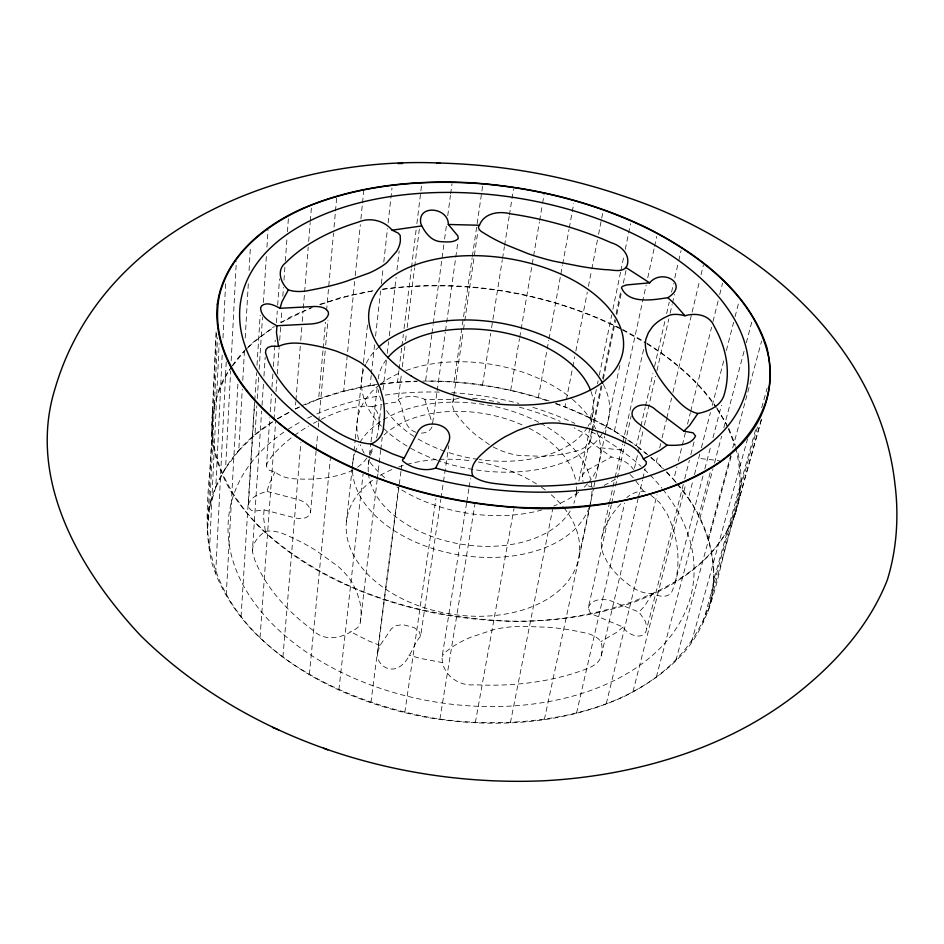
<?xml version="1.0" encoding="UTF-8"?>
<svg xmlns="http://www.w3.org/2000/svg" width="944" height="944" viewBox="0 0 944 944"><rect width="100%" height="100%" fill="white"/><g stroke="black" fill="none" stroke-linecap="round" stroke-linejoin="round"><path stroke-width="0.71" stroke-dasharray="4.72 3.54" d="M216.07 332.04L212.093 417.401C213.391 465.711 200.517 515.188 211.845 562.884C219.456 587.487 233.439 609.387 250.526 628.468C296.357 676.447 359.546 704.189 423.88 716.874C489.83 728.603 559.898 725.134 621.671 697.687C645.649 686.146 667.892 670.924 685.438 650.758C717.794 612.243 718.679 558.777 735.447 513.312C742.173 493.393 742.668 471.835 737.571 451.492M400.952 471.375L377.694 652.363C375.747 662.169 385.494 670.983 395.064 668.706C409.543 664.493 411.631 646.015 420.658 636.067L440.836 499.459M591.534 431.809L582.247 476.449L583.05 481.546M761.336 419.348L710.301 602.012C675.621 710.702 538.151 732.556 439.892 719.116C340.017 703.646 214.123 643.525 207.538 528.699L216.459 331.556M207.538 528.699L209.71 507.447L217.498 337.645M209.485 550.635L219.138 343.545M209.71 507.447L215.81 487.187L222.218 354.177M222.985 338.035L225.604 283.743M466.584 503.14L442.134 656.54C441.261 673.591 457.982 686.63 474.584 684.742A217.061 142.438 9.1 0 0 584.737 669.591C591.499 666.983 599.027 663.856 601.139 656.151L638.132 498.526M215.704 572.878L226.3 360.502M215.81 487.187L225.592 468.189L230.643 370.992M231.174 360.761L236.319 261.677M226.241 595.062L238.018 381.895M225.592 468.189L238.749 450.701L242.266 389.211M242.773 380.432L244.449 351.156L252.886 342.424L273.748 326.813M245.204 337.964L248.307 283.707M249.063 270.515L250.408 247.057M241.062 616.739L254.479 402.935M316.122 450.725L310.529 512.38C308.948 518.917 300.558 519.306 295.201 517.902L264.049 509.866L254.148 511.176L251.375 510.421L248.319 507.105L254.703 401.943M254.786 400.48L256.544 372.573M257.004 365.234L260.143 315.296M238.749 450.701L254.963 434.901L256.827 405.802M257.287 398.533L258.68 376.703M259.14 369.434L262.491 317.042M263.411 302.493L266.479 254.455M266.94 247.175L268.061 229.711M377.211 479.611L360.419 621.4A25.346 14.207 12.1 0 1 353.221 630.403C341.126 638.451 324.311 641.802 312.83 630.155A217.061 142.438 9.1 0 1 254.809 560.028L252.367 551.556L261.63 411.23M262.019 405.389L263.47 383.453M263.954 376.149L265.205 357.151M264.049 509.866L263.565 517.194L265.347 531.472C258.491 535.85 252.449 543.06 252.367 551.556M353.091 469.923A70.08 48.427 17.7 0 1 348.371 472.201L337.846 475.552L326.459 477.817A126.697 81.739 18 0 1 301.938 479.115L294.811 478.809A23.128 15.151 18.8 0 1 277.949 474.053L274.952 471.894L269.606 470.395L267.282 468.425L266.479 465.852L269.842 417.637M270.244 411.796L271.471 394.273M271.978 386.969L272.899 373.812M273.406 366.508L275.235 340.218M276.45 322.683L277.276 311.001M277.678 305.16L279.507 278.858M376.514 437.992A128.419 93.173 12.2 0 0 378.721 426.511C379.913 419.254 378.91 411.029 372.266 406.604C361.163 405.094 350.012 407.891 339.569 411.478A217.061 142.438 9.1 0 0 319.627 420.115M274.02 419.49L275.589 397.471M276.014 391.607L276.852 379.866M277.276 373.989L279.164 347.581M279.684 340.241L280.628 327.025M313.491 306.529L280.946 322.624L281.784 310.906M282.834 296.251L283.46 287.46M283.979 280.144L284.923 266.951M285.348 261.099L287.023 237.652M287.436 231.787L288.38 218.607M260.048 637.495L275.636 421.803M299.142 407.336L295.248 408.988L295.826 401.696M295.944 400.232L300.275 346.259M300.747 340.418L301.797 327.285M302.269 321.456L303.083 311.237L311.166 308.122M303.319 308.334L308.216 247.222M308.688 241.404L310.198 222.489M310.316 221.026L311.367 207.94M282.929 656.871L300.912 442.394M493.134 446.913L495.588 448.188A67.142 49.784 7.8 0 0 506.893 452.754A67.142 49.525 5.8 0 0 518.999 455.492L544.181 456.365A120.443 85.373 2 0 0 568.972 452.86C576.713 450.961 586.177 449.438 589.917 441.438L590.437 441.096C589.882 433.638 579.203 431.727 574.164 427.797M305.632 404.587L318.612 399.088L323.037 349.764M323.167 348.312L325.515 322.199M326.553 310.6L333.515 233.015M334.046 227.15L335.356 212.494M335.486 211.031L336.678 197.839M316.252 449.25L317.715 433.107M318.246 427.231L318.647 422.829M318.789 421.366L325.173 350.897M325.704 345.02L327.969 320.063M309.372 674.429L330.365 458.442M318.612 399.088L343.663 391.312L354.649 281.524M355.227 275.695L360.337 224.707M360.915 218.89L362.366 204.317M362.52 202.866L363.688 191.207M346.436 521.69L352.088 468.979M352.242 467.516L355.168 440.187M355.322 438.759L363.322 364.054M363.475 362.602L367.499 325.078M343.663 391.312L370.072 385.707L371.204 375.5M371.358 374.048L374.591 344.89M375.57 336.147L380.574 290.964M381.376 283.707L383.146 267.777M383.795 261.972L387.488 228.66M388.126 222.867L391.984 188.092M338.896 689.769L363.098 473.888M368.396 464.79L369.364 456.2M369.529 454.772L370.839 443.314M371.004 441.886L377.211 387.429M378.733 426.523L381.459 403.1M382.993 389.931L386.568 359.204M387.252 353.351L388.621 341.645M389.306 335.793L396.126 277.265M396.976 269.949L399.194 250.927M377.352 478.667L379.099 463.469M379.252 462.643L380.656 450.347M380.798 449.533L382.214 437.225M380.172 384.444L397.483 382.296L398.899 370.685M399.076 369.234L401.743 347.463M401.92 346.011L403.336 334.4M404.044 328.595L411.336 268.969M411.513 267.506L416.162 229.486M416.882 223.645L421.708 184.163M415.856 432.234C402.994 428.151 404.504 411.478 399.583 401.519L398.203 400.185L401.613 372.573M402.333 366.756L404.846 346.413M405.554 340.595L406.463 333.338M407.171 327.521L414.534 267.943M414.711 266.491L419.561 227.256M370.933 702.525L398.616 486.915M401.141 469.911L402.073 462.607M431.774 334.813L425.579 381.081C467.41 381.376 509.406 387.583 548.96 401.412M431.974 333.362L433.131 324.689M433.32 323.249L443.822 244.885M444.6 239.056L446.359 225.958M447.727 215.763L450.453 195.373M450.654 193.921L452.023 183.726M432.694 422.77L436.966 392.102M437.166 390.639L445.308 332.241M445.509 330.778L457.934 241.711M404.834 712.39L435.939 498.656M454.017 382.049L472.142 257.889M472.354 256.438L482.738 185.319M489.358 444.683L476.012 435.149A120.856 88.181 12.8 0 1 460.235 419.136L456.53 414.345A21.712 16.142 12.3 0 1 452.849 402.014L453.486 397.672M453.698 396.22L463.28 330.931M463.492 329.48L464.554 322.234M464.767 320.783L477.959 230.843M441.049 498.007L448.778 445.686M710.301 602.012L713.511 581.008L755.849 428.788M482.502 385.164L490.691 333.409M491.6 327.651L502.314 259.86M502.538 258.42L504.379 246.832M504.603 245.381L509.182 216.436M509.418 214.984L513.536 188.93M466.808 501.689L468.885 488.662M469.121 487.222L470.501 478.537M439.892 719.116L474.903 504.474M601.139 656.151C602.296 650.699 603.145 643.808 598.98 639.418A25.205 15.021 1.8 0 0 583.64 632.622L575.993 631.052A151.241 93.338 2.3 0 0 547.98 627.241L519.837 626.297A79.898 45.867 5 0 0 506.291 627.418A79.91 45.218 6.6 0 0 493.547 629.672L470.95 637.188A150.603 85.869 11.1 0 0 451.916 647.242L443.951 653.224L442.134 656.54M510.692 390.403L519.495 338.731M519.743 337.291L539.39 221.946M539.638 220.495L542.352 204.6M542.599 203.161L544.074 194.488M475.328 722.561L514.008 508.592M538.292 397.695L546.93 350.366M547.19 348.938L548.759 340.336M549.019 338.896L562.423 265.488M562.683 264.049L569.008 229.38M569.279 227.941L573.763 203.385M207.515 518.976C211.727 477.735 239.151 442.052 273.913 420.953L254.963 434.901M640.622 427.42L636.398 445.839L614.343 431.16L590.425 418.168L564.972 406.982L566.081 401.247M566.365 399.808L572.501 368.266M572.784 366.827L574.731 356.797M575.852 351.062L587.321 292.121M588.442 286.339L591.534 270.456M591.817 269.005L597.434 240.118M598.567 234.348L602.779 212.671M510.409 722.679L552.618 509.465M590.425 418.168L596.348 389.471M597.528 383.736L598.118 380.869M599.31 375.134L611.736 314.93M612.904 309.219L620.562 272.155M620.857 270.727L624.09 255.045M625.27 249.346L630.557 223.681M575.993 495.222L577.162 489.582M578.908 481.133L593.221 411.973M591.829 430.37L601.116 385.73M602.614 378.532L614.898 319.485M616.102 313.727L620.597 292.133M590.437 441.096L592.23 432.482M592.525 431.042L601.8 386.521M603.299 379.346L615.571 320.464M616.774 314.718L621.258 293.183M623.359 283.129L626.049 270.196M579.132 555.674L593.564 488.26M593.859 486.856L595.369 479.812M595.676 478.407L604.726 436.128M605.033 434.712L619.889 365.328M544.381 719.47L589.882 507.117M614.343 431.16L646.18 284.946M647.737 277.796L654.275 247.812M654.581 246.384L656.753 236.378M212.306 415.384C214.961 398.557 220.353 381.73 230.796 368.042C211.137 397.672 205.497 437.603 220.825 470.265C228.165 491.328 242.679 508.969 257.5 525.218C305.703 572.914 370.567 600.077 436.234 613.447C496.048 624.645 558.624 624.491 617.388 607.688C665.791 593.151 715.399 564.441 734.739 515.259L761.655 418.959M702.985 476.024L674.523 585.138L671.479 592.679C666.747 598.26 658.239 596.431 652.564 593.446C643.253 594.083 634.769 589.681 627.76 583.958A133.316 80.842 1.8 0 1 612.668 569.621L607.11 561.751L603.063 553.562A72.948 47.507 0.1 0 1 601.316 544.995A72.959 48.864 0.2 0 1 602.036 536.18L609.081 504.544M609.399 503.105L614.839 478.655M615.158 477.227L622.509 444.152M622.839 442.712L644.268 346.354M683.267 484.52L646.77 628.739C644.374 641.566 627.583 635.288 623.111 627.052L592.148 614.155L589.929 612.196L588.313 607.7L611.323 504.757M611.641 503.329L615.158 487.6M615.476 486.172L624.751 444.707M625.07 443.279L631.135 416.115M640.941 425.992L645.153 407.572M645.484 406.144L652.929 373.541M654.558 366.461L665.319 319.355M666.629 313.632L669.249 302.174M671.55 292.156L673.509 283.566M674.818 277.831L678.417 262.078M678.748 260.65L681.037 250.632M576.536 713.074L624.692 503.069M634.486 468.224L637.79 453.875M638.12 452.436L643.076 430.901M644.398 425.154L655.632 376.337M656.953 370.603L668.836 318.919M670.157 313.172L672.14 304.558M672.47 303.118L674.453 294.504M638.474 497.099L642.51 479.906M642.84 478.466L645.2 468.436M662.44 468.283L656.292 462.064L657.992 454.961M659.691 447.857L660.717 443.597M662.074 437.91L666.488 419.431M666.818 418.015L671.573 398.12M672.93 392.433L699.693 280.427M701.05 274.751L703.422 264.839M606.272 703.669L656.989 494.644M708 611.5C723.316 567.261 707.375 517.996 677.403 483.812M676.305 482.998L673.721 479.682L676.907 466.855M678.323 461.156L685.403 432.647M687.527 424.092L690.359 412.681M690.713 411.265L711.575 327.285M712.98 321.597L718.29 300.251M719.694 294.563L722.526 283.188M266.479 465.852L267.235 462.831L271.943 456.188A217.061 142.438 9.1 0 1 293.23 436.34M602.036 536.18L605.01 527.436L609.399 518.893A135.393 95.497 3.3 0 1 621.813 502.739M684.719 478.809L689.415 460.247M690.855 454.536L694.111 441.686M633.011 691.539L685.875 483.529M713.511 581.008C714.761 551.532 704.602 522.799 688.353 498.491L693.061 480.166M694.513 474.537L699.941 453.391M701.392 447.751L710.443 412.516M712.248 405.472L724.201 358.956M726.373 350.507L733.618 322.317M735.069 316.677L738.692 302.576M704.826 468.932L710.738 446.264M712.956 437.756L721.464 405.165M734.739 515.259L735.447 513.312M656.351 676.978L710.879 470.041M248.237 504.757C250.903 496.886 259.588 493.252 267.081 491.446L268.922 484.496L274.952 471.894M699.917 518.291L713.003 468.767M714.502 463.115L721.605 436.222M723.847 427.738L744.438 349.835M746.315 342.755L752.309 320.087M708.13 538.823L730.798 454.996M732.721 447.893L761.619 341.032M675.916 660.363L731.27 455.976M691.515 642.073L747.577 438.783M377.694 652.363L380.007 645.389L391.477 628.68L395.925 625.612L402.923 624.668L414.121 627.536L419.183 631.512L420.658 636.067M761.702 407.737L767.165 388.102M702.985 622.485L758.115 424.635M588.313 607.7C591.227 598.697 603.688 598.272 611.264 601.021L639.1 612.078L645.59 621.565L646.77 628.739M398.203 400.185L398.486 399.347C406.345 395.347 416.847 395.619 424.776 399.336L453.863 399.501L460.33 397.813M582.247 476.449L583.227 473.971L587.605 469.959L611.476 457.049C619.842 458.418 628.846 462.3 633.566 469.64M452.849 402.014L453.863 399.501M372.325 448.919L368.219 456.07M432.022 426.818C430.016 431.738 424.198 433.65 419.254 433.013M652.564 593.446L644.599 606.024L639.1 612.078M232.307 365.765C242.879 349.363 259.234 337.362 275.164 326.553M366.827 458.135L364.691 460.79A70.092 49.501 16.7 0 1 357.41 467.292M232.613 365.788L244.449 351.156M623.111 627.052L616.22 632.574L600.785 641.708M277.3 418.758L292.782 410.203M280.946 322.624L290.304 317.019L303.083 311.237M277.678 418.841L292.734 410.392M604.089 485.511L617.966 477.912M295.248 408.988L300.251 406.498M301.514 405.885C337.716 389.636 377.517 382.108 417.083 381.152M320.594 304.487L341.15 297.407L375.087 290.304M319.674 304.381L353.339 294.634L374.969 290.587M372.266 406.604L381.777 404.528M383.134 404.233L399.583 401.519M265.347 531.472C275.329 529.466 284.722 534.221 293.525 538.304A147.099 96.052 16.7 0 1 317.219 551.331L337.893 566.294A77.998 46.999 16.1 0 1 346.106 574.495A78.01 45.796 15 0 1 352.36 582.92L356.584 591.487L359.404 600.077A145.683 82.576 10.9 0 1 360.938 616.821L360.419 621.4M370.072 385.707L378.733 384.633M645.295 491.942L643.513 491.14L639.761 491.446A22.927 16.201 0.9 0 0 626.804 497.689M397.483 382.296L417.154 381.447M422.747 381.105C466.135 380.196 509.489 387.783 550.612 401.412M472.614 398.238L478.101 398.828M600.561 447.81L622.474 450.17M700.861 458.619L719.245 460.601M592.714 487.281L587.31 485.594M442.925 662.7L420.316 658.381L408.835 655.089M267.081 491.446L297.832 499.447C303.756 501.111 310.706 505.477 310.529 512.38M555.627 403.737L564.972 406.982M555.839 403.442C584.419 413.85 612.066 427.479 636.398 445.839M380.007 645.389L369.151 641.153L349.917 631.418M620.42 328.3C546.812 292.05 462.029 277.843 380.739 289.501C462.383 278.657 547.638 291.979 621.223 329.279M622.898 329.562L645.979 342.542M622.474 329.916L645.944 343.227M647.053 343.286C673.556 360.207 698.407 380.774 716.201 406.97M647.159 343.994C673.827 360.478 698.312 381.518 716.071 407.513M589.917 441.438L611.476 457.049M637.471 446.618L650.121 456.53M650.876 495.211L659.514 502.503L667.219 514.114A217.061 142.438 9.1 0 1 674.523 585.138M637.507 446.748L646.345 453.958M650.77 457.557L656.292 462.064M651.148 457.451L663.785 468.779M666.547 472.425L673.721 479.682M630.049 474.454L634.049 478.596M666.629 471.729L676.482 482.785M677.155 484.107L688.353 498.491M635.772 480.874L643.513 491.14M717.003 408.044L728.166 427.219M716.838 408.728L725.346 422.074L727.718 427.443M728.874 428.517L735.199 444.86M728.32 428.788L735.293 446.323M424.776 399.336L432.482 424.222M735.636 447.692C769.348 580.855 593.882 629.506 493.83 620.255C412.351 614.686 329.786 588.584 267.518 534.198C234.702 504.603 209.509 462.89 212.093 417.401M603.334 384.42A125.104 74.446 9.1 0 1 602.744 432.836M601.977 434.039A125.104 74.446 9.1 0 1 438.854 460.802M437.473 460.318A125.104 74.446 9.1 0 1 408.138 446.76M406.982 446.075A125.104 74.446 9.1 0 1 382.485 427.243M381.494 426.24A125.104 74.446 9.1 0 1 365.753 364.325M366.343 363.098A125.104 74.446 9.1 0 1 377.706 347.923M591.015 391.512A108.796 64.723 9.1 0 1 588.124 426.228M587.38 427.467A108.796 64.723 9.1 0 1 479.292 459.563M477.876 459.362A108.796 64.723 9.1 0 1 446.146 451.728M444.836 451.279A108.796 64.723 9.1 0 1 416.174 437.839M413.814 436.352A108.796 64.723 9.1 0 1 386.226 410.097M381.199 400.527A108.796 64.723 9.1 0 1 378.273 389.896M378.178 378.91A108.796 64.723 9.1 0 1 386.013 359.971M572.465 399.347A122.85 75.402 9.1 0 1 588.419 482.714M587.557 483.717A122.85 75.402 9.1 0 1 582.79 488.579M578.613 492.154A122.85 75.402 9.1 0 1 553.739 506.019M541.927 509.925A122.85 75.402 9.1 0 1 396.917 486.903M384.704 477.711A122.85 75.402 9.1 0 1 368.691 460.424M364.148 453.191A122.85 75.402 9.1 0 1 360.219 444.624M358.614 439.55A122.85 75.402 9.1 0 1 378.922 385.235M380.007 384.397A122.85 75.402 9.1 0 1 400.787 372.573M405.932 370.555A122.85 75.402 9.1 0 1 571.415 398.462M570.164 511.093A104.937 66.281 9.1 0 1 457.486 543.532A104.937 66.281 9.1 0 1 368.408 473.215M368.29 471.799A104.937 66.281 9.1 0 1 370.024 456.625M370.449 455.291A104.937 66.281 9.1 0 1 373.246 448.848M384.137 434.924A104.937 66.281 9.1 0 1 524.25 425.897M529.159 428.293A104.937 66.281 9.1 0 1 576.241 484.107M576.442 486.903A104.937 66.281 9.1 0 1 576.43 491.081M576.324 492.461A104.937 66.281 9.1 0 1 573.893 503.329M589.139 507.471A120.667 76.228 9.1 0 1 460.495 555.131A120.667 76.228 9.1 0 1 352.454 470.029M352.714 463.115A120.667 76.228 9.1 0 1 354.684 453.745M355.121 452.447A120.667 76.228 9.1 0 1 358.484 444.848M359.888 442.406A120.667 76.228 9.1 0 1 382.131 420.587M383.347 419.82A120.667 76.228 9.1 0 1 539.307 422.582M540.499 423.219A120.667 76.228 9.1 0 1 590.425 478.891M591.027 481.641A120.667 76.228 9.1 0 1 591.782 487.163M591.947 491.293A120.667 76.228 9.1 0 1 589.587 506.161M294.375 435.479A217.061 142.438 9.1 0 1 308.511 426.145M313.373 423.384A217.061 142.438 9.1 0 1 317.101 421.39M480.909 399.135A217.061 142.438 9.1 0 1 499.612 402.439M519.436 407.183A217.061 142.438 9.1 0 1 560.111 421.319M662.889 489.405A234.702 154.816 9.1 0 1 598.956 687.326A234.702 154.816 9.1 0 1 289.419 639.407A234.702 154.816 9.1 0 1 285.572 430.983M288.026 429.367A234.702 154.816 9.1 0 1 301.301 421.484M307.65 418.192A234.702 154.816 9.1 0 1 311.544 416.316M316.854 413.897A234.702 154.816 9.1 0 1 379.582 395.925M385.176 395.076A234.702 154.816 9.1 0 1 439.998 392.126M451.763 392.657A234.702 154.816 9.1 0 1 518.811 403.407M532.959 407.407A234.702 154.816 9.1 0 1 574.884 423.419M591.333 431.668A234.702 154.816 9.1 0 1 641.118 466.419M644.256 469.321A234.702 154.816 9.1 0 1 661.956 488.249M564.04 507.955A117.599 77.278 9.1 0 1 532.794 606.39A117.599 77.278 9.1 0 1 378.273 583.758A117.599 77.278 9.1 0 1 373.022 479.977M380.208 475.351A117.599 77.278 9.1 0 1 393.624 468.861M398.781 466.926A117.599 77.278 9.1 0 1 404.103 465.215M406.829 464.436A117.599 77.278 9.1 0 1 438.11 459.457M439.479 459.386A117.599 77.278 9.1 0 1 471.422 460.884M478.36 461.994A117.599 77.278 9.1 0 1 536.676 484.06M541.419 487.21A117.599 77.278 9.1 0 1 545.939 490.502M551.272 494.821A117.599 77.278 9.1 0 1 563.143 506.857"/><path stroke-width="1.42" d="M276.934 325.751L311.508 323.957C317.986 323.355 326.376 321.196 328.5 314.199L328.288 312.004C325.68 307.001 319.178 306.434 314.151 306.493L280.038 308.287C274.645 305.467 267.093 301.384 261.559 305.868L260.603 307.945C260.933 316.783 269.937 322.046 276.934 325.751L276.474 332.736L278.527 346.389C288.357 341.716 299.437 342.837 309.809 344.654A159.335 103.073 -10.9 0 1 336.312 351.121L348.407 355.947L359.44 361.812A84.689 56.959 -8.5 0 1 368.597 369.151A84.689 58.316 -7.6 0 1 375.476 378.001L380.031 387.972L382.969 398.592A157.318 112.69 -7.5 0 1 384.125 421.225L383.394 427.691A27.612 20.39 -2 0 1 375.028 441.922L371.311 444.034C357.162 443.161 344.112 436.612 332.276 429.225A235.976 134.957 9.1 0 1 268.226 360.797L265.5 352.761L265.937 349.599L268.037 347.368L271.648 346.2L278.527 346.389M280.038 308.287L281.961 301.714L288.345 289.867C280.545 283.165 276.12 269.76 285.843 262.644A235.976 134.957 9.1 0 1 358.342 222.123C370.024 217.026 384.043 220.483 392.161 230.194L398.333 233.203L400.197 235.422L400.386 240.685A137.234 53.124 -2.1 0 1 396.551 251.47L386.922 262.55A75.296 31.707 -3.8 0 1 379.217 267.86A75.272 32.934 -4.9 0 1 369.411 272.922L345.351 281.619A135.063 62.481 -7 0 1 318.246 288.628L310.364 290.197A24.957 12.626 -7.6 0 1 291.672 290.823L288.345 289.867M479.469 225.25C483.977 213.025 499.022 210.819 510.279 213.781A235.976 134.957 9.1 0 1 611.228 242.75C621.117 245.629 630.852 254.88 626.946 265.889C623.075 273.453 612.514 269.512 605.647 269.677A128.349 45.536 15.9 0 1 580.241 266.35L553.739 261.158A71.992 25.146 13.1 0 1 540.7 257.688A72.004 24.839 11.6 0 1 528.274 253.759L506.22 244.85A128.891 43.2 8.9 0 1 487.942 235.552L483.576 232.897A23.34 8.13 6.5 0 1 478.608 226.489L479.469 225.25L448.329 224.471C448.601 207.338 417.201 203.845 420.788 223.468C424.257 231.787 431.054 241.31 441.143 241.688C446.795 241.959 453.781 242.868 458.241 238.679L457.864 235.929L448.329 224.471M435.656 468.047L448.848 441.65C454.914 424.163 425.083 417.472 417.755 431.927L404.197 458.111L402.451 459.693L402.781 461.002C411.313 468.189 425.036 471.976 435.656 468.047L448.188 471.457L472.826 476.071C483.293 483.883 497.5 483.481 509.913 485.251A235.976 134.957 9.1 0 0 629.66 472.909C635.288 470.36 642.451 469.557 646.215 464.141L646.31 461.793L643.371 458.878L641.637 455.468A27.447 18.963 25.1 0 0 626.096 443.066L618.202 439.361A163.949 121.894 24.2 0 0 589.021 428.682L574.07 425.237L559.131 423.172A86.883 64.971 20.2 0 0 544.499 423.301A86.883 65.714 18.4 0 0 530.528 425.838L517.536 430.523L505.347 436.588A162.923 126.968 16.6 0 0 483.729 452.377C477.015 458.3 469.085 466.336 472.826 476.071M697.852 413.507C687.35 411.053 679.668 403.194 672.883 395.324A142.627 79.036 28.2 0 1 657.567 375.039L647.525 355.664A78.612 41.229 26.8 0 1 645.519 346.873A78.635 39.683 26.3 0 1 645.873 339.167L648.457 332.571L652.446 326.813A145.258 67.461 25.7 0 1 663.939 317.939L667.88 316.016A24.733 10.88 22.9 0 1 681.202 314.883L684.966 315.768C695.622 312.558 709.463 314.694 714.077 326.176A235.976 134.957 9.1 0 1 724.414 393.825C721.546 405.826 708.897 411.36 697.852 413.507L689.651 425.414L683.893 431.125L655.856 409.991C643.843 397.684 620.515 410.038 638.817 423.738L667.089 445.202C676.6 445.58 690.937 445.828 695.551 435.975L693.097 432.859L683.893 431.125M667.833 297.69C689.993 284.073 662.334 267.777 649.614 282.834L626.415 284.958L622.273 286.433L621.494 287.802C628.645 304.747 654.074 299.708 667.833 297.69L674.441 303.697L684.966 315.768M667.089 445.202L659.797 450.394L643.371 458.878M392.161 230.194L421.366 225.982M439.916 163.052C284.51 155.949 101.893 227.185 54.929 388.975C26.798 479.812 80.275 571.273 140.68 635.678C245.841 738.975 397.282 786.848 542.942 780.818L548.098 780.535C641.92 774.753 737.441 745.548 809.539 683.373C842.603 655.136 871.324 620.68 887.348 579.876C896.918 548.806 899.007 515.601 894.877 483.446C879.088 343.156 755.967 241.452 629.4 198.11L625.483 196.789C565.822 176.044 503.034 164.763 439.916 163.052L436.742 163.088M397.955 163.536L402.581 163.489M404.197 458.111L392.35 453.816L371.311 444.034M323.615 748.214L327.71 749.843M272.509 727.411L278.669 729.877M626.108 267.636L649.614 282.834M378.662 347.026A125.104 74.446 9.1 0 1 497.689 322.6A125.104 74.446 9.1 0 1 602.72 383.264M387.795 357.682A108.796 64.723 9.1 0 1 495.989 331.191A108.796 64.723 9.1 0 1 590.496 390.143M217.321 304.263C211.716 367.712 263.742 417.472 313.55 447.869C379.535 486.573 455.775 505.583 531.897 508.344C624.68 512.686 794.482 474.254 766.976 347.781C748.84 290.894 697.203 253.181 646.026 227.421C590.732 200.907 530.103 186.393 468.991 182.652C411.891 179.915 353.292 186.145 300.57 209.379C261.323 227.15 223.433 259.281 217.321 304.263M219.433 295.378C207.35 355.959 254.361 408.268 301.16 439.479C364.514 480.673 439.326 501.606 514.268 507.14C581.764 510.633 652.729 502.68 711.623 467.221C749.017 444.695 777.809 401.79 768.593 356.785C755.755 299.685 706.336 260.296 657.378 233.522C603.381 205.296 543.496 189.366 482.95 183.868C425.248 179.395 365.942 184.033 311.603 205.025C270.952 221.38 230.407 250.656 219.433 295.378M335.675 440.577A256.803 146.119 9.1 0 0 746.031 391.146A256.803 146.119 9.1 0 0 400.929 195.148A256.803 146.119 9.1 0 0 335.675 440.577M411.419 376.137A128.573 72.83 9.1 0 0 620.975 358.661A128.573 72.83 9.1 0 0 455.952 256.331A128.573 72.83 9.1 0 0 411.419 376.137"/></g></svg>
